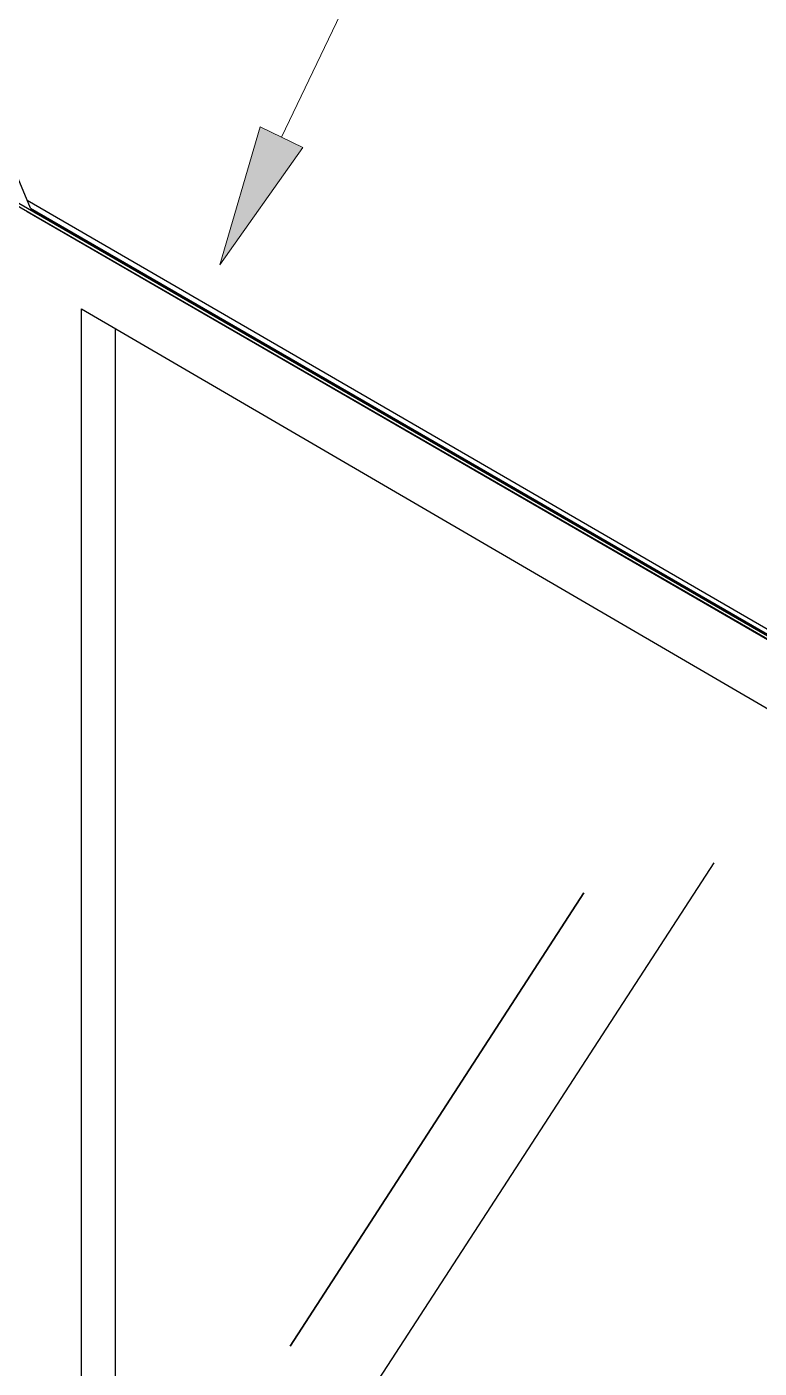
# Model space of a CAD drawing. Header units: inches. Extents: x -20.7 to 76.3, y -55.2 to 19.1.
# Drawn here: x -11.111 to -10.305, y -28.961 to -27.482 of the extents above; entities that cross this region are included whole.
import ezdxf

# ---------------------------------------------------------------- set-up
doc = ezdxf.new("R2010")
doc.units = ezdxf.units.IN
doc.header["$MEASUREMENT"] = 0
for name, color, linetype, lineweight in [('.ATI-TEXT', 7, 'Continuous', 0), ('G-ANNO-TTLB', 7, 'Continuous', 0), ('TYVEK', 7, 'Continuous', 0)]:
    doc.layers.add(name, color=color, linetype=linetype, lineweight=lineweight)

# ---------------------------------------------------------------- blocks, each defined once
blk = doc.blocks.new('Block_242')
at = {"layer": 'TYVEK', "color": 33, "lineweight": 25, "true_color": 0xcc9966}
blk.add_lwpolyline([(-10.8811, -27.8312)], dxfattribs=at)
blk = doc.blocks.new('Block_245')
at = {"layer": 'TYVEK', "color": 3, "lineweight": 25, "true_color": 0x00ff00}
blk.add_line((-11.0137, -30.008), (-11.0137, -27.8149), dxfattribs=at)
blk = doc.blocks.new('Block_474')
at = {"layer": '.ATI-TEXT', "true_color": 0x000000, "transparency": 33554687}
h = blk.add_hatch(color=18, dxfattribs=at)
h.dxf.hatch_style = 2
h.paths.add_polyline_path([(-10.8075, -27.615), (-10.8987, -27.7446), (-10.8545, -27.5924)])
at = {"layer": '.ATI-TEXT', "color": 18, "lineweight": 0, "true_color": 0x000000}
blk.add_line((-10.831, -27.6037), (-9.8765, -25.6175), dxfattribs=at)
at = {"layer": '.ATI-TEXT'}
blk.add_lwpolyline([(-10.8075, -27.615), (-10.8987, -27.7446), (-10.8545, -27.5924), (-10.8545, -27.5924)], close=True, dxfattribs=at)

msp = doc.modelspace()

# ---------------------------------------------------------------- hatches: boundary and pattern name
at = {"layer": 'G-ANNO-TTLB', "true_color": 0xff00ff, "transparency": 33554687}
h = msp.add_hatch(color=6, dxfattribs=at)
edge = h.paths.add_edge_path()
edge.add_spline(control_points=[(20.0382, -55.2136), (20.0382, -55.2136), (-20.6495, -55.2136), (-20.6495, -55.2136), (-20.6495, -55.2136), (-20.6495, -21.0886), (-20.6495, -21.0886), (-20.6495, -21.0886), (20.0382, -21.0886), (20.0382, -21.0886), (20.0382, -21.0886), (20.0382, -55.2136), (20.0382, -55.2136)], knot_values=[0, 0, 0, 0, 1, 1, 1, 2, 2, 2, 3, 3, 3, 4, 4, 4, 4], degree=3, periodic=0)
edge = h.paths.add_edge_path()
edge.add_spline(control_points=[(-20.5245, -21.2136), (-20.5245, -21.2136), (-20.5245, -55.0886), (-20.5245, -55.0886), (-20.5245, -55.0886), (19.9132, -55.0886), (19.9132, -55.0886), (19.9132, -55.0886), (19.9132, -21.2136), (19.9132, -21.2136), (19.9132, -21.2136), (-20.5245, -21.2136), (-20.5245, -21.2136)], knot_values=[0, 0, 0, 0, 1, 1, 1, 2, 2, 2, 3, 3, 3, 4, 4, 4, 4], degree=3, periodic=0)
edge.add_line((-20.5245, -21.2136), (-20.5245, -21.2136))

# ---------------------------------------------------------------- linework, layer by layer
at = {"layer": 'G-ANNO-TTLB'}
for points in [[(20.0382, -55.2136), (20.0382, -55.2136), (-20.6495, -55.2136), (-20.6495, -55.2136), (-20.6495, -55.2136), (-20.6495, -21.0886), (-20.6495, -21.0886), (-20.6495, -21.0886), (20.0382, -21.0886), (20.0382, -21.0886), (20.0382, -21.0886), (20.0382, -55.2136), (20.0382, -55.2136)], [(-20.5245, -21.2136), (-20.5245, -21.2136), (-20.5245, -55.0886), (-20.5245, -55.0886), (-20.5245, -55.0886), (19.9132, -55.0886), (19.9132, -55.0886), (19.9132, -55.0886), (19.9132, -21.2136), (19.9132, -21.2136), (19.9132, -21.2136), (-20.5245, -21.2136), (-20.5245, -21.2136)]]:
    msp.add_open_spline(points, degree=3, knots=[0, 0, 0, 0, 1, 1, 1, 2, 2, 2, 3, 3, 3, 4, 4, 4, 4], dxfattribs=at)
at = {"layer": 'TYVEK', "color": 18, "lineweight": 25, "true_color": 0x000000}
for p, q in [((-11.1076, -27.6818), (-11.3171, -27.1795)), ((-11.111, -27.6731), (-9.9548, -28.3438)), ((-11.1076, -27.6818), (-9.9603, -28.3454)), ((-11.1076, -27.6825), (-9.9603, -28.3462))]:
    msp.add_line(p, q, dxfattribs=at)
at = {"layer": 'TYVEK', "color": 1, "lineweight": 25, "true_color": 0xff0000}
msp.add_line((-9.604, -28.557), (-11.4659, -27.4809), dxfattribs=at)
at = {"layer": 'TYVEK', "color": 2, "lineweight": 25, "true_color": 0xffff00}
msp.add_line((-11.3227, -27.5593), (-9.7335, -28.4787), dxfattribs=at)
at = {"layer": 'TYVEK', "color": 3, "lineweight": 25, "true_color": 0x00ff00}
msp.add_line((-11.111, -27.6858), (-9.9596, -28.3519), dxfattribs=at)
at = {"layer": 'TYVEK', "color": 251, "lineweight": 25, "true_color": 0x5b5b5b}
msp.add_line((-10.3543, -28.4037), (-10.8248, -29.128), dxfattribs=at)
at = {"layer": 'TYVEK', "color": 252, "lineweight": 35, "true_color": 0x848484}
msp.add_line((-10.4978, -28.4368), (-10.8213, -28.9365), dxfattribs=at)
at = {"layer": 'TYVEK', "color": 3, "lineweight": 25, "true_color": 0x00ff00}
msp.add_lwpolyline([(-11.0512, -30.0304), (-11.0512, -27.793), (-10.0194, -28.3946), (-10.0194, -30.6281), (-11.0512, -30.0304)], dxfattribs=at)

# ---------------------------------------------------------------- block references
at = {"layer": '.ATI-TEXT'}
msp.add_blockref('Block_474', (0, 0), dxfattribs=at)
at = {"layer": 'TYVEK'}
for name in ['Block_245', 'Block_242']:
    msp.add_blockref(name, (0, 0), dxfattribs=at)

doc.saveas('drawing.dxf')
